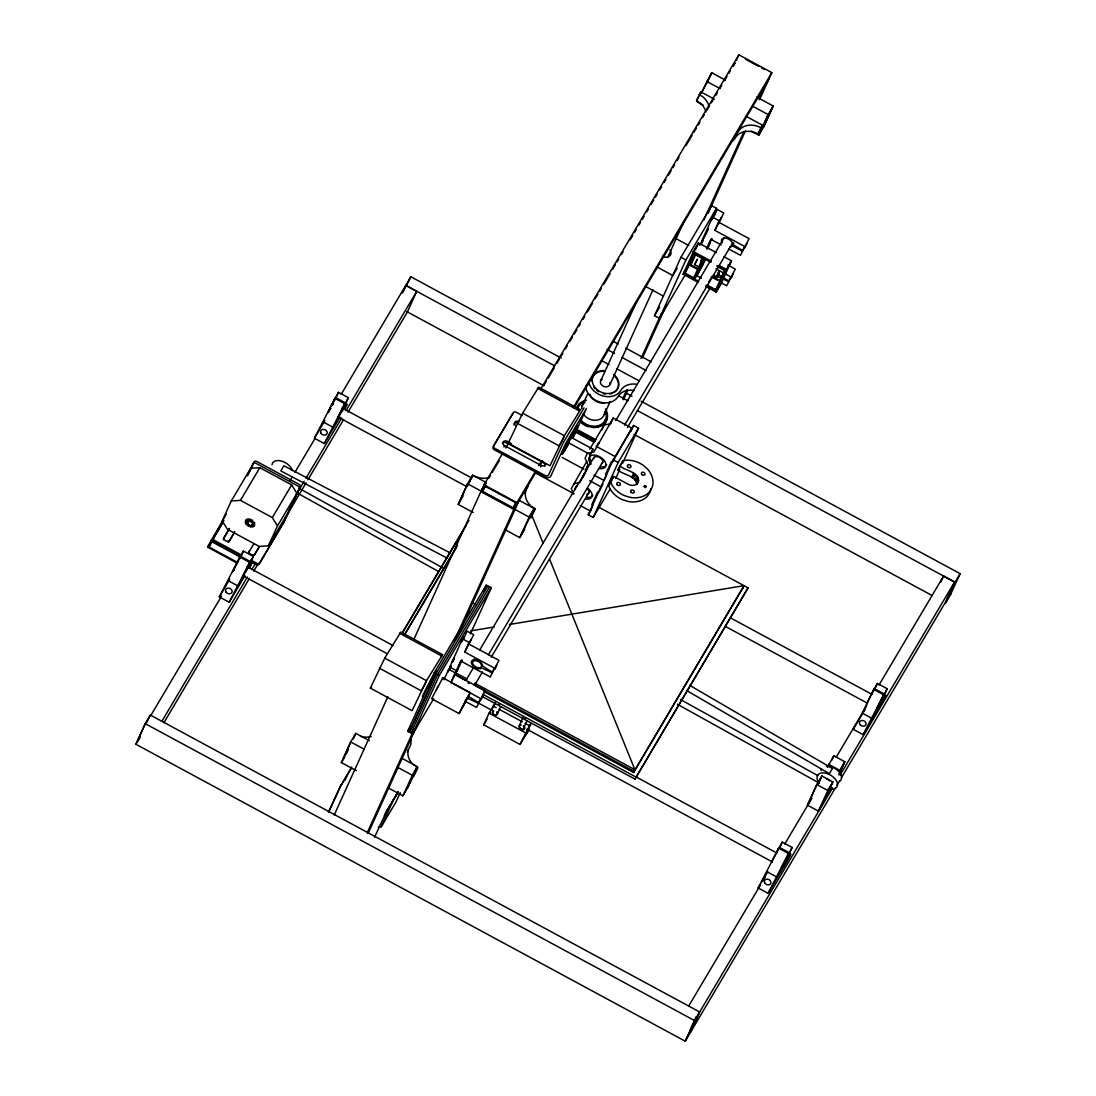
<?xml version="1.0" encoding="UTF-8"?>
<svg xmlns="http://www.w3.org/2000/svg" width="1096" height="1096" viewBox="0 0 1096 1096"><rect width="100%" height="100%" fill="white"/><g stroke="black" fill="none" stroke-linecap="round" stroke-linejoin="round"><path stroke-width="1.5" d="M247.874 522.71L248.367 520.395M610.623 481.569L611.787 484.569A22.509 17.961 24.4 0 0 624.473 495.639L630.063 497.351A22.509 17.961 24.4 0 0 649.503 491.789L651.956 487.775A22.509 17.961 24.4 0 0 647.448 468.978L643.119 465.197A22.509 17.961 24.4 0 0 626.72 460.21L622.939 460.786L619.884 465.951C625.076 470.746 640.174 472.006 638.31 481.993C636.598 485.802 631.365 486.213 628.118 484.24L613.664 476.431L608.746 485.692L609.924 488.693A22.509 17.961 24.4 0 0 622.596 499.762L628.2 501.475A22.509 17.961 24.4 0 0 647.626 495.913L650.092 491.899A22.509 17.961 24.4 0 0 650.942 488.871M333.65 402.506L332.951 403.123M593.087 449.264L590.141 454.703L593.087 449.264L570.331 436.962M694.522 264.629L697.508 259.19L694.563 264.643L700.371 267.794M701.426 278.165L697.029 275.795L705.208 259.821M716.537 276.521C722.264 262.643 718.318 280.946 713.565 274.918M442.51 679.054L442.811 677.808L470.28 692.658L459.073 713.565L431.605 698.714L442.811 677.808M428.002 686.425L427.961 686.918M450.771 666.683L450.223 667.163M461.827 660.354L458.662 666.135L461.704 660.313M584.058 407.835L563.385 442.469L548.616 474.869A3.754 2.26 30.7 0 1 544.383 475.143L494.94 448.428A2.507 2 24.4 0 1 493.762 445.51L513.134 412.836A2.507 2 24.4 0 1 516.353 412.302L522.354 415.548M582.606 477.349L583.483 475.568M490.159 713.373L490.638 712.263M705.358 235.106L704.92 236.078M771.995 861.593L771.927 862.429M328.54 411.48L330.088 408.164M237.544 563.317L207.582 547.123L226.475 513.791M236.832 562.07L208.994 547.027L211.487 541.534L240.791 557.371M231.297 500.968L222.255 520.901L227.379 529.217L259.245 546.438L268.41 545.835L287.782 513.161L296.811 493.241L291.7 484.912L259.834 467.691L250.669 468.293L231.297 500.968L240.462 500.365L272.329 517.586L277.439 525.916L268.41 545.835M247.888 474.417L250.669 468.293M247.518 475.856L253.135 463.485A2.507 1.507 30.7 0 1 255.957 463.293L297.701 485.87A2.507 1.507 30.7 0 1 299.276 488.432L284.371 521.134M249.943 471.033L254.149 461.759A2.507 1.507 30.7 0 1 256.971 461.58L298.729 484.144A2.507 1.507 30.7 0 1 300.304 486.706L284.152 521.559M223.31 539.807A3.124 2.493 24.4 0 1 223.57 538.547L229.311 528.546M835.234 788.161L685.233 1041.2L135.863 744.266L145.22 723.648L150.316 715.044L699.686 1011.992L690.329 1032.596M145.412 723.483L136.685 742.718L139.946 737.211M146.809 722.511L150.316 715.044M228.064 542.383A3.124 2.493 24.4 0 0 229.064 541.506L234.804 531.505M244.874 575.825L229.201 602.266L219.31 596.923L239.791 557.042L249.683 562.385L242.586 577.017L243.408 576.017M237.681 561.714L239.791 557.042M237.476 562.412L243.367 551.028L253.258 556.371L247.641 568.742M239.86 558.755L243.367 551.028M248.573 553.48A3.124 2.493 24.4 0 1 248.847 552.206L249.463 550.822A3.124 2.493 24.4 0 0 250.943 554.466A3.124 2.493 24.4 0 0 254.957 553.795L259.218 546.603M229.201 602.266L249.683 562.385M254.957 553.795L254.341 555.165L259.451 546.548M250.107 567.002L251.97 562.878L248.806 568.235M339.979 417.138L324.306 443.579L314.415 438.236L334.897 398.369L344.774 403.712L337.691 418.343L341.377 412.288M331.554 405.63L330.937 406.726L334.897 398.369M333.28 402.177L338.459 392.341L348.35 397.684L342.034 411.603M334.951 400.067L338.459 392.341M324.306 443.579L344.774 403.712M341.952 409.931L348.35 397.684M345.199 408.315L347.076 404.205L343.897 409.548M402.328 292.673L410.767 276.713L561.275 358.063M402.438 292.742L409.945 278.261M408.603 281.22L410.767 276.713M341.171 394.355L405.767 285.385L416.754 291.317L407.411 311.935L348.049 412.069M442.565 654.641L426.495 680.698L412.11 710.674L370.352 688.11L384.737 658.134L400.807 632.063L442.565 654.641L440.907 657.436M473.212 512.503L458.197 504.393L467.554 483.774L472.65 475.171L486.158 482.473M356.364 770.68L341.363 762.569L350.706 741.951L355.803 733.361L369.311 740.649M459.019 502.845L467.745 483.596M342.856 759.542L350.912 741.787M467.8 485.597L471.828 476.719M346.254 754.144L348.268 749.705M352.967 739.334L354.981 734.895M469.979 481.062L472.65 475.171M353.803 737.772L355.803 733.361M328.403 812.232L340.116 787.092M328.718 812.068L339.239 788.873M344.87 780.352L346.966 775.749M413.918 639.311L483.98 484.775L502.31 453.854M334.239 814.958L387.833 696.823M503.927 447.045L504.557 445.675A3.124 2.493 24.4 0 1 503.078 442.031A3.124 2.493 24.4 0 1 507.106 441.373L511.517 443.757M502.461 443.414A3.124 2.493 24.4 0 1 506.475 442.743L507.106 441.373M508.243 443.181L522.628 413.192L538.698 387.135L580.455 409.699L564.372 435.756L550 465.745L508.243 443.181L509.53 442.044M487.912 585.976L435.852 673.807L409.356 732.197L407.671 731.292L434.167 672.889L486.172 585.182L489.597 586.894M435.92 673.698L409.425 732.087L412.85 733.813L433.646 698.727M705.988 111.998A17.577 14.015 24.4 0 0 700.303 103.23L696.549 100.654L700.878 91.886L714.387 99.188M700.878 91.886L696.549 100.654M701.276 93.119L711.715 72.733L725.223 80.035M411.11 733.005L437.66 674.506L439.332 675.41L412.85 733.813M701.44 93.009L710.893 74.281M706.865 83.159L711.715 72.733M367.201 832.768L414.452 728.621M453.936 641.585L516.942 502.598L535.273 471.664M368.078 833.494L418.138 723.141M459.032 632.981L518.97 500.858M483.377 591.319L486.172 585.182M444.003 679.684L448.702 669.314L455.306 672.875L450.935 682.493L480.61 698.536L478.733 702.646L468.91 696.659A6.247 3.754 30.7 0 0 468.732 695.535M540.671 466.896L541.301 465.526A3.124 2.493 24.4 0 0 545.589 463.594M449.264 670.464L451.278 666.025M463.745 638.543L467.102 631.132L473.691 634.694L464.745 652.052L494.406 668.094L492.542 672.204L482.706 666.217A6.247 3.754 30.7 0 0 475.13 659.724A6.247 3.754 30.7 0 0 472.568 665.354A6.247 3.754 30.7 0 0 481.898 667.998L492.227 672.903L490.35 677.027L460.69 660.984L456.333 670.601L449.73 667.039L462.512 638.872L469.102 642.434L464.745 652.052M374.544 837.18L387.381 809.711M378.284 827.288L381.271 826.795L393.108 800.683L398.328 791.887M470.417 633.803L491.337 587.703L489.652 586.785L437.592 674.602L434.167 672.889M400.232 792.641L396.053 801.861L381.271 826.795M450.935 682.493L459.895 665.135M460.909 662.861L462.156 660.121M504.722 529.532L519.737 537.643L529.286 516.86M736.375 60.294L738.868 54.8L771.831 72.61L759.583 99.709M387.888 787.709L402.89 795.819L412.439 775.036M519.175 500.324L534.177 508.434L520.559 536.095M407.794 787.394L416.521 768.159M402.328 758.5L417.343 766.611L407.986 787.229L402.89 795.819M417.727 767.803L413.398 776.571L417.727 767.803L415.918 766.707M535.149 508.914L530.82 517.682L535.149 508.914L531.396 506.338A17.577 14.015 24.4 0 1 526.875 488.487L527.587 487.227A17.509 13.96 24.4 0 0 528.299 484.898M582.031 406.287L587.881 393.396M572.934 438.386L586.429 408.561L565.577 443.661L550.822 476.061A6.247 3.754 30.7 0 1 543.767 476.527L494.323 449.798A2.507 2 24.4 0 1 493.145 446.894L512.517 414.206A2.507 2 24.4 0 1 513.325 413.507M600.8 380.655L636.721 301.469M610.047 384.463L653.01 289.755M667.793 257.149L684 221.433M604.321 414.439L610.157 401.547M586.908 461.197L571.263 488.706L573.646 493.94M601.896 429.879L604.074 425.07L610.636 423.686L613.212 418.028L631.885 428.125L630.597 430.961M455.525 674.752L485.185 690.795L476.555 707.454L464.69 701.043M685.767 273.918L659.436 318.347L654.49 315.675L680.972 257.272L711.564 205.678L716.51 208.35L699.851 245.353M481.144 699.728L483.007 695.604M494.94 669.286L496.817 665.162M580.661 481.089L586.785 469.759M613.212 418.028L593.827 452.073L587.25 453.456L585.072 458.265L588.045 464.8L585.47 470.458L588.004 466.197M622.624 398.985L626.857 389.655M640.955 358.57L661.409 313.497M703.714 220.228L743.91 131.63M758.706 98.983L763.652 88.105M659.436 318.347L685.918 259.944L716.51 208.35M623.487 399.711L627.72 390.395M642.53 357.748L666.505 304.894M708.085 213.364L745.472 130.808M698.125 282.357L683.15 274.247L693.426 251.587L698.522 242.983L716.51 252.697M685.027 273.123L693.754 253.888L702.536 258.642L693.809 277.877L685.027 273.123L694.823 254.162M695.385 249.902L698.522 242.983M690.754 265.41L696.138 253.546M701.399 244.326L703.413 239.887M705.783 234.64L708.482 228.708M714.524 215.364L717.222 209.446L723.812 213.008L714.852 230.366L744.527 246.395L742.65 250.518L732.827 244.531A6.247 3.754 30.7 0 0 725.716 238.092A6.247 3.754 30.7 0 0 722.127 242.874M529.354 729.361L519.997 744.431L483.733 724.84L489.035 713.154L495.502 702.426M492.912 706.769L493.227 706.084L496.132 707.646M731.279 141.864A17.509 13.96 24.4 0 0 734.978 138.521L735.471 137.644A17.577 14.015 24.4 0 1 758.076 133.904L762.405 125.15L745.897 116.231M762.405 125.15L758.076 133.904M704.016 262.41L701.056 260.807L702.303 258.053M706.441 248.915L710.811 239.298L721.195 244.901M714.852 230.366L719.223 220.748L712.633 217.186M751.294 131.15L758.788 135.205L768.145 114.601L773.242 105.997L756.733 97.078M707.509 248.943L710.003 243.449M759.61 133.657L768.337 114.422M703.947 258.546L694.604 279.151L701.029 267.616M763.693 126.78L772.42 107.545M497.269 714.25L500.598 706.893M773.242 105.997L763.898 126.602L758.788 135.205M610.212 488.816L593.21 517.476L588.264 514.805L613.198 459.841L633.598 425.44L638.543 428.111L622.61 463.224M592.278 506.749L590.347 510.996L580.291 505.557M599.334 491.186L602.937 484.117M604.8 479.144L606.718 474.897L605.622 474.308L611.404 461.567L612.5 462.156L631.885 428.125M702.372 264.67L705.043 258.779M630.83 431.55L633.598 425.44M593.21 517.476L618.144 462.512L638.543 428.111M613.664 476.431L608.746 485.692M638.667 480.432L636.79 484.555C635.927 475.541 623.487 474.993 618.021 470.074L619.884 465.951M622.939 460.786L618.021 470.074M615.678 478.5L619.843 469.335M706.975 285.001L715.757 289.755L724.483 270.507L717.154 266.547M631.666 477.445L633.543 473.321M519.244 725.826L523.244 716.99M718.894 265.355L726.388 269.397L716.113 292.07L705.619 286.399M632.461 477.883L634.337 473.76M723.99 256.752L731.484 260.807L721.209 283.467L716.113 292.07M633.42 478.404L635.296 474.294M634.899 479.706L636.762 475.582M523.683 728.128L527.012 720.757M635.995 481.226L637.872 477.103M636.639 482.884L638.516 478.76M727.895 265.095L735.306 269.095L726.675 285.768L720.73 282.562M719.442 222.625L749.116 238.654L740.471 255.327L728.607 248.915M731.251 278.028L733.128 273.904M745.061 247.586L746.938 243.463M519.997 744.431L529.491 725.675L525.135 723.333M529.491 725.675L529.176 726.36L530.902 723.47M483.843 691.562L633.611 772.516L634.885 769.707L549.589 559.152M481.843 696.344L634.981 779.119L748.075 587.867L598.704 507.16M742.704 588.484L743.978 585.675L509.435 624.473M748.075 587.867L634.981 779.119M690.22 1029.843L696.261 1016.526M685.233 1041.2L694.782 1020.417M698.864 1013.54L686.055 1039.652M758.172 887.979L778.653 848.112L788.545 853.455L768.063 893.322L758.172 887.979L759.912 885.047M775.831 854.346L778.653 848.112M777.037 851.921L782.215 842.098L792.107 847.441L783.695 865.991L790.833 853.948L788.956 858.072L768.063 893.322M779.42 848.277L782.215 842.098M807.437 805.176L816.794 784.572L821.89 775.968L832.878 781.914L823.534 802.519L818.424 811.122L807.437 805.176L811.684 798.011M808.259 803.642L816.986 784.394M817.712 784.914L821.068 777.516M818.548 783.339L821.89 775.968M827.412 767.351L833.851 755.802L844.838 761.747L838.824 774.995M788.997 852.565L781.448 868.087L792.107 847.441M827.603 767.186L828.946 764.227M831.686 760.309L833.851 755.802M871.8 694.193L871.43 694.796L877.321 683.411L887.212 688.754L878.787 707.304L882.184 701.07L882.527 700.043L877.8 708.77L885.924 695.261L884.061 699.385L863.155 734.649L853.263 729.306L855.14 725.182M818.424 811.122L827.973 790.339M887.212 688.754L876.622 709.427L883.582 694.741L873.745 689.425L866.648 704.057L867.47 703.043M832.056 783.462L819.246 809.574M874.512 689.59L877.321 683.411M827.644 789.463L830.384 790.956L831.727 788.01M839.317 773.653L844.016 763.282M863.155 734.649L883.636 694.768M940.916 581.962L943.588 576.071L954.575 582.017L945.232 602.622L841.344 777.859M955.233 582.086L945.684 602.869L950.78 594.265M950.588 594.443L960.137 573.66L641.05 401.191M384.367 815.534L386.984 810.41M247.641 568.317L253.258 556.371M584.785 473.609L584.045 475.089M714.414 215.117C716.072 210.925 709.318 223.94 712.825 218.131M711.77 239.065L708.783 244.449L711.825 238.613M701.152 268.109L702.057 266.301M329.211 410.014L328.156 412.671M332.417 404.972L332.814 404.123M339.376 788.586L339.911 787.503M332.211 405.547L332.841 404.287M342.103 410.89L343.665 407.452L342.404 409.041M428.303 685.808L429.18 684.151L428.673 685.055M464.307 636.817L463.553 638.269M587.881 465.759L587.25 467.129L588.114 465.841M703.002 238.969L702.139 240.86L702.92 239.764M628.337 434.427L627.72 435.811L628.57 434.509M772.488 860.566L775.393 855.099M436.29 689.685L437.729 687M234.982 566.851L232.708 571.674L234.133 569.673M247.011 569.578L245.504 572.4M429.879 683.534L430.385 682.644M454.456 658.463L453.621 660.011M714.071 215.816L713.249 217.364M492.323 708.811L494.584 704.536M329.732 408.986L330.321 407.876M339.692 787.613L340.582 786.229M340.061 786.901L341.226 784.763M449.744 668.711L447.716 672.04L449.826 667.834M703.399 238.202L704.249 236.654M703.742 238.325L704.166 237.531M610.198 423.864C613.842 416.891 607.184 428.509 609.897 424.412M530.848 724.141L526.258 733.539L528.395 730.539M237.49 562.563L233.38 570.564L233.941 569.797M284.042 522.025L283.261 523.45M283.686 522.422L259.231 564.056A2.507 2 24.4 0 1 256.012 564.591L214.254 542.027A2.507 2 24.4 0 1 213.076 539.109L223.269 521.915M340.815 785.805L351.665 767.09M235.763 565.413L236.969 563.275M329.937 409.753L330.704 408.383M429.577 683.438L430.043 682.52M463.129 639.064L462.307 640.502M454.128 658.354L452.018 662.559L453.196 660.778M583.784 474.993L584.62 473.554M583.73 475.664L582.716 477.377M702.44 265.602L703.166 264.328M330.074 409.37L330.691 408.274M387.189 810.328L397.821 792.038M283.22 523.244L259.848 562.686A2.507 2 24.4 0 1 256.628 563.207L250.669 559.988M341.267 784.969L351.309 768.406M387.422 809.917L398.04 791.983M244.024 575.016L244.737 573.783M428.605 685.904L429.029 685.164M464.019 636.721L461.526 641.598L461.978 641.05M207.582 547.123L214.432 535.588M216.994 531.259L222.981 521.162M223.899 520.545L213.706 537.739A2.507 2 24.4 0 0 214.885 540.643L241.723 555.151M208.994 547.027L212.419 541.26M240.462 500.365L259.834 467.691M223.57 538.547L229.544 528.478M229.064 541.506L234.188 532.889M219.31 596.923L229.763 579.291M314.415 438.236L324.868 420.604M150.878 715.359L221.584 596.087M289.673 481.226L292.29 476.815M294.906 472.39L314.99 438.523M248.847 552.206L253.957 543.575M135.863 744.266L140.11 737.101M272.329 517.586L291.7 484.912M161.866 721.291L247.408 576.989M251.779 569.632L255.272 563.741M277.439 525.916L304.154 481.281M305.894 478.336L341.692 417.96M346.048 410.603L416.754 291.317M163.866 722.771L249.409 578.455M253.779 571.098L258.135 563.728M285.207 518.093L306.154 482.747M307.894 479.801L343.692 419.425M458.197 504.393L463.101 495.954M505.79 447.963L508.421 443.551M540.712 389.066L738.868 54.8M513.873 509.448L480.856 491.652L486.09 482.815M488.72 478.39L490.46 475.445M492.2 472.499L499.187 460.717M543.712 385.628L546.329 381.203M548.069 378.257L554.179 367.955M556.795 363.543L559.426 359.118M561.166 356.173L562.906 353.227M565.536 348.816L567.276 345.87M569.893 341.445L572.509 337.034M574.263 334.088L576.88 329.663M578.62 326.718L580.373 323.786M582.99 319.361L584.73 316.415M587.36 312.004L592.594 303.167M595.21 298.742L597.827 294.331M599.581 291.385L601.32 288.44M603.937 284.015L610.047 273.712M612.664 269.301L615.294 264.876M617.034 261.93L618.774 258.985M621.405 254.573L623.145 251.628M630.132 239.846L632.748 235.435M634.488 232.489L636.242 229.544M638.858 225.118L640.598 222.173M642.352 219.227L644.092 216.282M646.709 211.871L648.462 208.925M651.079 204.5L653.696 200.089M655.435 197.143L657.189 194.198M659.806 189.786L661.559 186.841M664.176 182.416L665.916 179.47M668.533 175.059L671.149 170.633M672.903 167.688L674.643 164.743M677.26 160.331L679.013 157.386M686 145.604L692.11 135.301M693.85 132.356L696.467 127.931M698.221 124.985L699.96 122.04M702.577 117.628L704.331 114.683M706.947 110.258L709.564 105.846M711.304 102.901L713.058 99.955M715.674 95.544L717.414 92.598M720.045 88.173L721.785 85.228M724.401 80.816L727.018 76.391M728.772 73.446L730.511 70.5M733.128 66.089L734.882 63.143M480.911 491.638L486.008 483.035M733.238 65.993L734.937 63.13M485.775 485.87L482.514 491.378L513.284 507.996L515.723 503.872M402.013 633.2L468.965 520.285M402.821 632.337L466.293 525.272M404.123 635.255L457.361 545.452M405.054 634.091L456.58 547.164M342.993 759.638L344.624 756.884M341.363 762.569L344.761 756.829M538.753 465.773L541.383 461.361M573.674 406.876L771.831 72.61M513.819 509.462L536.519 471.17M540.013 465.293L542.63 460.868M574.057 407.863L768.707 79.487M534.177 508.434L529.08 517.038L514.079 508.928M677.177 268.205L672.834 275.521L656.353 266.616M519.737 537.643L524.833 529.039M439.332 675.41L491.337 587.703M407.671 731.292L410.274 726.908M654.49 315.675L659.587 307.072M698.056 244.011L692.96 252.614L710.934 262.328M687.863 266.054L683.616 273.219L698.59 281.316M683.15 274.247L685.699 269.959M701.056 260.807L702.591 258.218M589.771 449.196L604.074 425.07M693.809 277.877L696.357 273.575M472.623 661.929L474.363 658.984M479.61 650.147L593.964 457.251M615.788 420.439L724.031 237.846M465.8 680.589L473.664 667.341M417.343 766.611L412.233 775.215L397.232 767.104M708.674 282.138L711.222 277.836M488.46 654.75L602.814 461.854M624.638 425.043L732.882 242.449M729.895 247.08A6.247 3.754 30.7 0 0 732.018 246.312L733.909 243.257M474.65 685.192L482.514 671.944M491.241 657.216L589.004 492.296M627.419 427.509L710.345 287.618M715.578 278.781L719.072 272.89M716.935 265.575L725.922 270.438L731.484 260.807M725.922 270.438L731.018 261.834M715.757 289.755L718.305 285.453M721.675 282.439L716.551 291.029L706.084 285.371M492.227 672.903L498.995 660.354L469.335 644.311M588.264 514.805L590.826 510.503M483.733 724.84L487.09 719.182M743.978 585.675L634.105 771.42L473.856 684.808M633.611 772.516L743.17 587.456M873.745 689.425L862.278 713.14L872.169 718.483M761.652 882.102L767.748 871.827M688.699 1006.046L760.268 885.308M762.898 880.883L765.515 876.471M784.722 844.071L811.78 798.422M836.221 757.199L866.772 705.66M878.992 685.041L943.588 576.071M853.263 729.306L865.456 708.728M832.878 781.914L827.781 790.504L816.794 784.572M844.838 761.747L839.742 770.337L828.754 764.405M830.384 790.956L832.083 788.093M832.371 788.161L694.59 1020.595L145.22 723.648M840.221 774.913L954.575 582.017M960.137 573.66L955.041 582.25L637.461 410.603M836.988 785.216L839.605 780.804M328.622 411.986L329.225 410.986M704.646 235.983L705.221 235.051M332.115 404.657L332.581 403.89M329.512 410.329L328.69 411.63M438.071 686.425L438.537 685.699M237.859 561.81L238.311 561.111M470.28 692.658L459.073 713.565M370.352 688.11L371.64 686.987M573.455 483.898L580.017 482.5M470.622 630.885L494.241 626.981M450.525 553.11L283.891 465.786L280.823 470.951L447.469 558.275M745.513 59.253L758.706 66.377M761.624 67.952L764.556 69.541M706.619 81.337L720.127 88.639M753.144 106.49L768.145 114.601M697.262 101.955L703.262 105.189M732.388 245.819L742.348 251.203M675.191 238.188L688.672 245.477M693.426 251.587L711.4 261.3M715.894 268.821L730.717 276.836L728.854 280.96L719.017 274.973A6.247 3.754 30.7 0 0 718.305 272.657M728.539 281.645L718.223 276.74A6.247 3.754 30.7 0 1 714.715 277.452M680.972 257.272L685.918 259.944M690.124 264.52L698.919 269.274M712.071 276.398L720.853 281.151M690.083 265.355L696.946 269.068M711.181 276.767L717.524 280.206M645.517 286.412L663.491 296.126M613.664 341.596L618.171 344.034M625.665 348.09L651.188 361.872M607.074 349.391L614.568 353.446M622.076 357.502L646.092 370.475M601.444 360.515L608.938 364.571M616.445 368.626L638.954 380.792M625.994 393.053L632.022 396.3M619.144 396.067L628.077 400.903M405.671 285.316L554.672 365.859M406.849 311.62L543.822 385.655M634.132 434.468L932.148 595.539M537.41 388.258L579.154 410.822M576.647 429.303L596.032 439.77M576.017 430.673L595.402 441.154M575.482 432.112L594.32 442.291M596.388 446.415L615.062 456.511M613.198 459.841L618.144 462.512M522.628 413.192L564.372 435.756L562.358 440.222L559.042 445.812L517.285 423.248M567.536 442.236L590.278 454.539M562.193 457.443L583.921 469.184M594.101 475.116L604.156 480.555M589.758 480.733L601.266 486.953M506.475 442.743L543.219 462.608A3.124 2.493 24.4 0 1 544.698 466.238M598.69 492.597L597.594 492.008L591.813 504.749L592.922 505.338M504.557 445.675L541.301 465.526M534.875 472.636L573.907 493.734M874.252 688.576L884.143 693.919M335.403 397.505L345.295 402.849M342.185 407.986L471.623 477.952M730.498 617.884L871.978 694.357M483.98 484.775L516.942 502.598M467.554 483.774L481.062 491.077M337.513 416.768L466.951 486.734M725.826 626.652L867.306 703.125M323.416 422.07L333.307 427.413M471.458 602.279L475.965 604.704M399.519 633.187L441.277 655.764M779.16 847.249L789.052 852.592M210.706 540.246L240.668 556.453M455.169 672.56L467.143 679.041M474.637 683.096L634.885 769.707M455.881 675.095L464.841 680.013M247.08 566.673L393.08 645.585M636.913 777.379L776.886 853.031M482.774 694.289L635.913 777.064M499.036 709.222L522.244 721.757M243.915 576.263L386.902 653.545M478.719 703.166L492.268 710.496M526.875 729.21L772.214 861.812M478.418 703.344L468.102 698.44A6.247 3.754 30.7 0 1 465.978 699.207M489.035 713.154L525.299 732.758M384.737 658.134L426.495 680.698L424.467 685.164L421.152 690.754L379.394 668.19M767.173 871.827L777.064 877.17M228.324 580.757L238.216 586.1M350.706 741.951L364.215 749.253M299.153 488.364L442.688 567.851M680.424 699.508L817.986 775.694M296.591 492.652L438.469 571.495M677.424 704.276L819.301 783.106M689.562 685.274L832.439 768.515L829.371 773.666L686.507 690.425M699.344 94.475L703.098 97.037A17.577 14.015 24.4 0 1 708.797 105.819M531.765 515.147L543.219 543.438M606.636 464.649A9.412 5.658 30.7 0 1 600.457 466.896M590.84 460.676A9.412 5.658 30.7 0 1 590.086 455.703M591.169 464.142A9.412 5.658 30.7 0 1 592.511 455.141A9.412 5.658 30.7 0 1 605.184 462.005A9.412 5.658 30.7 0 1 599.444 468.609M593.785 458.594A5.001 3 30.7 0 1 600.17 457.758A5.001 3 30.7 0 1 601.54 463.608M669.985 249.751A6.247 4.987 24.4 0 1 669.67 255.971A6.247 4.987 24.4 0 1 662.477 256.286M613.924 392.574A13.741 10.96 24.4 0 0 616.843 389.943L617.774 388.272A13.741 10.96 24.4 0 0 613.568 375.175M612.048 393.45A13.741 10.96 24.4 0 1 609.965 394.012M605.43 394.108A13.741 10.96 24.4 0 1 603.115 393.628M598.745 391.71A13.741 10.96 24.4 0 1 596.827 390.327M595.155 388.724A13.741 10.96 24.4 0 1 593.785 386.929M591.881 381.011A13.741 10.96 24.4 0 1 592.607 377.243L593.553 375.572A13.741 10.96 24.4 0 1 604.951 371.407M605.266 370.722A13.741 10.96 24.4 0 0 593.854 374.887L592.922 376.558A13.741 10.96 24.4 0 0 600.101 391.628A13.741 10.96 24.4 0 0 617.144 389.244L618.089 387.587A13.741 10.96 24.4 0 0 613.87 374.49M585.744 386.039A17.509 13.96 24.4 0 0 598.608 401.643A17.509 13.96 24.4 0 0 617.528 397.396L618.021 396.533A17.577 14.015 24.4 0 1 634.173 390.519M588.853 382.394A17.509 13.96 24.4 0 0 602.855 395.93A17.509 13.96 24.4 0 0 620.336 391.217L620.829 390.354A17.577 14.015 24.4 0 1 636.981 384.34M602.047 379.216A4.959 3.946 24.4 0 0 600.992 380.161L600.649 380.764A4.959 3.946 24.4 0 0 603.238 386.203A4.959 3.946 24.4 0 0 609.39 385.34L609.732 384.751A4.959 3.946 24.4 0 0 609.897 382.668M736.142 134.178A17.509 13.96 24.4 0 0 737.786 132.328L738.279 131.465A17.577 14.015 24.4 0 1 760.884 127.725M516.285 425.892A3.124 2.493 24.4 0 1 514.805 422.261A3.124 2.493 24.4 0 1 518.833 421.59L518.202 422.96A3.124 2.493 24.4 0 0 513.914 424.906M569.427 442.277A16.262 0.849 -61.6 0 1 562.673 452.045A16.262 0.849 -61.6 0 1 575.701 427.92A16.262 0.849 -61.6 0 1 571.441 438.537M569.441 442.072A15.015 0.795 -61.6 0 1 563.193 451.1A15.015 0.795 -61.6 0 1 575.222 428.824A15.015 0.795 -61.6 0 1 571.304 438.633M410.767 738.773A17.509 13.96 24.4 0 1 410.164 746.129L409.452 747.376A17.577 14.015 24.4 0 0 413.973 765.241M408.068 749.979A17.509 13.96 24.4 0 1 407.356 752.308M371.243 736.443A17.577 14.015 24.4 0 1 360.433 736.307M525.696 488.597A17.509 13.96 24.4 0 1 524.779 493.406M488.679 477.555A17.577 14.015 24.4 0 1 473.623 475.65M435.824 671.547A15.015 0.795 -61.6 0 1 436.414 671.738M423.234 696.138A15.015 0.795 -61.6 0 1 424.59 691.672A15.015 0.795 -61.6 0 1 433.276 675.602M592.826 495.091A9.412 5.658 30.7 0 1 586.661 497.337M575.948 487.638A9.412 5.658 30.7 0 1 576.277 486.145M587.936 488.501A9.412 5.658 30.7 0 1 592.046 496.104A9.412 5.658 30.7 0 1 585.634 499.05M574.934 489.364A9.412 5.658 30.7 0 1 577.537 485.884M586.894 488.583A5.001 3 30.7 0 1 586.785 494.241M467.814 696.166A5.001 3 30.7 0 1 467.225 697.631M467.869 682.849A6.247 3.754 30.7 0 1 469.348 683.507M604.677 411.945A11.878 9.48 24.4 0 1 596.251 420.234A11.878 9.48 24.4 0 1 583.264 413.877M581.675 408.767A11.878 9.48 24.4 0 1 584.963 402.3M604.047 403.054A11.878 9.48 24.4 0 1 589.881 394.176M605.444 408.931A16.262 12.974 24.4 0 1 601.964 425.385A16.262 12.974 24.4 0 1 581.716 422.453M577.537 405.931A16.262 12.974 24.4 0 1 586.401 400.287M605.978 412.589A16.262 12.974 24.4 0 1 604.115 424.577M576.907 407.315A16.262 12.974 24.4 0 1 584.524 401.931M605.43 411.397A15.015 11.974 24.4 0 1 599.074 425.412A15.015 11.974 24.4 0 1 580.661 419.987M577.469 409.438A15.015 11.974 24.4 0 1 583.428 402.328M605.471 419.247A15.015 11.974 24.4 0 1 592.457 427.536M588.662 426.837A15.015 11.974 24.4 0 1 585.045 425.344M583.921 424.686A15.015 11.974 24.4 0 1 581.839 423.152M818.301 781.654A11.261 6.768 30.7 0 1 823.069 772.885A11.261 6.768 30.7 0 1 836.988 781.886A11.261 6.768 30.7 0 1 829.795 789.093M826.59 778.872A3.055 1.836 30.7 0 1 829.713 780.9M821.082 770.611A11.261 6.768 30.7 0 1 821.466 768.83M826.343 766.022A11.261 6.768 30.7 0 1 838.728 771.502A11.261 6.768 30.7 0 1 840.18 780.941M229.694 540.136A3.124 2.493 24.4 0 1 225.666 540.794A3.124 2.493 24.4 0 1 224.201 537.163M248.313 523.285A3.124 1.877 30.7 0 1 248.559 520.34A3.124 1.877 30.7 0 1 252.724 522.189A3.124 1.877 30.7 0 1 251.751 524.806M254.751 524.916A5.001 3 30.7 0 1 247.532 524.176A5.001 3 30.7 0 1 248.134 518.915M249.244 518.97A5.001 3 30.7 0 1 250.422 519.271M251.614 519.792A5.001 3 30.7 0 1 252.71 520.504M254.354 522.285A5.001 3 30.7 0 1 254.793 523.23M272.041 464.745A11.261 6.768 30.7 0 1 281.658 461.101A11.261 6.768 30.7 0 1 292.385 470.691M631.858 770.365A1.877 1.493 24.4 0 1 630.995 769.913M634.269 768.721A1.877 1.493 24.4 0 1 634.022 769.022M342.733 407.013A3.439 2.74 24.4 0 1 342.473 407.671M523.45 726.086A2.507 2 24.4 0 1 523.82 729.689L523.258 729.854A2.507 2 24.4 0 1 520.148 728.182M520.011 727.634A2.507 2 24.4 0 1 520.038 727.1M496.94 712.058A2.507 2 24.4 0 1 496.351 714.839A2.507 2 24.4 0 1 492.981 713.852A2.507 2 24.4 0 1 493.57 711.071M496.995 712.167A2.507 2 24.4 0 1 496.488 714.976A2.507 2 24.4 0 1 493.09 714.044A2.507 2 24.4 0 1 493.611 711.236M499.146 704.714A2.507 2 24.4 0 1 498.379 704.317M523.409 726.032A2.507 2 24.4 0 1 522.888 728.84A2.507 2 24.4 0 1 519.504 727.908A2.507 2 24.4 0 1 520.025 725.1M520.381 724.977A2.507 2 24.4 0 1 521.189 724.881M525.559 718.592A2.507 2 24.4 0 1 525.162 718.414M644.147 486.281C645.941 490.433 647.558 483.679 644.147 486.281M247.86 521.258L247.354 523.573A3.124 1.877 30.7 0 0 251.45 525.642A3.124 1.877 30.7 0 0 252.066 522.847A3.124 1.877 30.7 0 0 247.86 521.258M454.388 675.383L457.607 669.615L454.388 675.383M468.184 644.941L471.403 639.174L468.184 644.941M567.906 443.127L571.413 436.838L567.906 443.127M596.416 446.908L598.759 442.716L596.416 446.908M718.305 223.255L721.524 217.488L718.305 223.255M782.818 867.1L787.421 858.73L782.818 867.1M462.471 706.947L467.006 698.769L462.471 706.947M484.761 486.062L482.267 491.556L513.038 508.188L515.531 502.68L484.761 486.062M630.981 492.159A1.877 1.493 24.4 0 0 634.118 492.405A1.877 1.493 24.4 0 0 632.337 489.939A1.877 1.493 24.4 0 0 630.981 492.159M641.708 474.417A1.877 1.493 24.4 0 0 644.832 474.637A1.877 1.493 24.4 0 0 643.023 472.184A1.877 1.493 24.4 0 0 641.708 474.417M627.693 466.841A1.877 1.493 24.4 0 0 630.83 467.06A1.877 1.493 24.4 0 0 629.022 464.608A1.877 1.493 24.4 0 0 627.693 466.841M617.117 484.679A1.877 1.493 24.4 0 0 620.254 484.898A1.877 1.493 24.4 0 0 618.459 482.445A1.877 1.493 24.4 0 0 617.117 484.679M473.116 664.587A5.001 3 30.7 0 0 481.034 667.19A5.001 3 30.7 0 0 476.993 660.929A5.001 3 30.7 0 0 473.116 664.587M245.86 523.669A5.001 3 30.7 0 0 253.779 526.409A5.001 3 30.7 0 0 249.915 520.134A5.001 3 30.7 0 0 245.86 523.669M860.031 724.566A3.439 2.74 24.4 0 0 865.785 724.963A3.439 2.74 24.4 0 0 862.456 720.469A3.439 2.74 24.4 0 0 860.031 724.566M321.183 433.495A3.439 2.74 24.4 0 0 326.923 433.906A3.439 2.74 24.4 0 0 323.608 429.399A3.439 2.74 24.4 0 0 321.183 433.495M764.94 883.253A3.439 2.74 24.4 0 0 770.68 883.65A3.439 2.74 24.4 0 0 767.364 879.156A3.439 2.74 24.4 0 0 764.94 883.253M226.077 592.183A3.439 2.74 24.4 0 0 231.831 592.58A3.439 2.74 24.4 0 0 228.516 588.086A3.439 2.74 24.4 0 0 226.077 592.183"/></g></svg>
